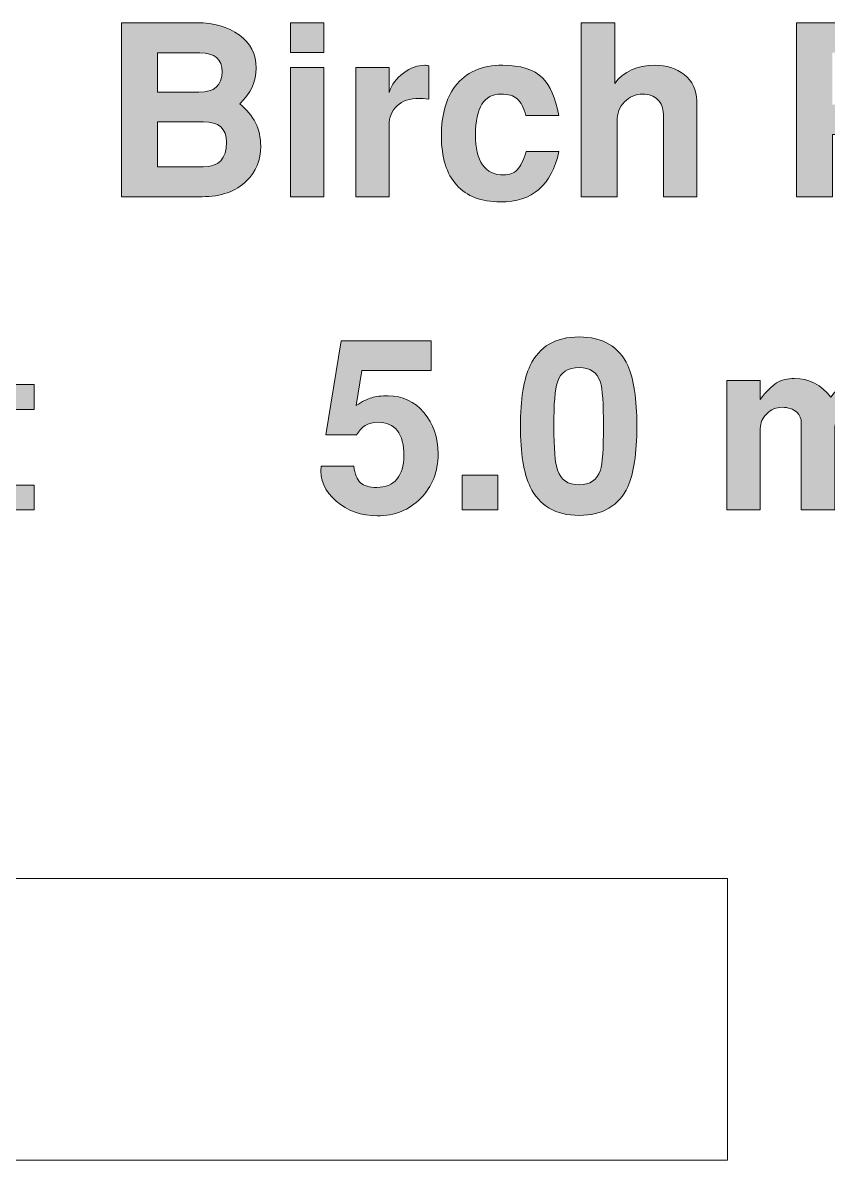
# Model space of a CAD drawing. Header units: inches. Extents: x 0.25 to 7.95, y -7.13 to -0.25.
# Drawn here: x 1.375 to 1.938, y -5.3 to -4.506 of the extents above; entities that cross this region are included whole.
import ezdxf

# ---------------------------------------------------------------- set-up
doc = ezdxf.new("R2010")
doc.units = ezdxf.units.IN
doc.header["$MEASUREMENT"] = 0
doc.layers.add('Layer 1', color=7, linetype='Continuous')

# ---------------------------------------------------------------- blocks, each defined once
blk = doc.blocks.new('block 19')
at = {"layer": 'Layer 1', "color": 7, "lineweight": 5, "true_color": 0xffffff}
for points in [[(0.88293, -5.1033), (1.86718, -5.1033)], [(1.86718, -5.30014), (1.86718, -5.1033)], [(1.86718, -5.30014), (0.88293, -5.30014)]]:
    blk.add_lwpolyline(points, dxfattribs=at)
blk = doc.blocks.new('block 11')
at = {"layer": 'Layer 1'}
blk.add_blockref('block 19', (0, 0), dxfattribs=at)
blk = doc.blocks.new('block 32')
at = {"layer": 'Layer 1', "true_color": 0xed1f24}
h = blk.add_hatch(color=240, dxfattribs=at)
h.dxf.hatch_style = 2
edge = h.paths.add_edge_path()
edge.add_spline(control_points=[(1.54125, -4.59184), (1.54125, -4.60152), (1.53798, -4.60957), (1.53142, -4.61601), (1.52397, -4.62335), (1.51358, -4.62701), (1.50025, -4.62701), (1.50025, -4.62701), (1.44409, -4.62701), (1.44409, -4.62701), (1.44409, -4.62701), (1.44409, -4.50551), (1.44409, -4.50551), (1.44409, -4.50551), (1.49675, -4.50551), (1.49675, -4.50551), (1.50842, -4.50551), (1.51822, -4.50835), (1.52617, -4.51401), (1.53411, -4.51968), (1.53809, -4.5274), (1.53809, -4.53718), (1.53809, -4.54652), (1.53425, -4.55485), (1.52658, -4.56218), (1.53636, -4.56996), (1.54125, -4.57985), (1.54125, -4.59184)], knot_values=[0, 0, 0, 0, 1, 1, 1, 2, 2, 2, 3, 3, 3, 4, 4, 4, 5, 5, 5, 6, 6, 6, 7, 7, 7, 8, 8, 8, 9, 9, 9, 9], degree=3, periodic=1)
edge = h.paths.add_edge_path()
edge.add_spline(control_points=[(1.51426, -4.53985), (1.51426, -4.53096), (1.50909, -4.52652), (1.49875, -4.52652), (1.49875, -4.52652), (1.46909, -4.52652), (1.46909, -4.52652), (1.46909, -4.52652), (1.46909, -4.55402), (1.46909, -4.55402), (1.46909, -4.55402), (1.49809, -4.55402), (1.49809, -4.55402), (1.50886, -4.55402), (1.51426, -4.5493), (1.51426, -4.53985)], knot_values=[0, 0, 0, 0, 1, 1, 1, 2, 2, 2, 3, 3, 3, 4, 4, 4, 5, 5, 5, 5], degree=3, periodic=1)
edge = h.paths.add_edge_path()
edge.add_spline(control_points=[(1.51742, -4.58902), (1.51742, -4.57946), (1.51198, -4.57468), (1.50109, -4.57468), (1.50109, -4.57468), (1.46909, -4.57468), (1.46909, -4.57468), (1.46909, -4.57468), (1.46909, -4.60618), (1.46909, -4.60618), (1.46909, -4.60618), (1.50109, -4.60618), (1.50109, -4.60618), (1.51198, -4.60618), (1.51742, -4.60046), (1.51742, -4.58902)], knot_values=[0, 0, 0, 0, 1, 1, 1, 2, 2, 2, 3, 3, 3, 4, 4, 4, 5, 5, 5, 5], degree=3, periodic=1)
h = blk.add_hatch(color=240, dxfattribs=at)
h.dxf.hatch_style = 2
h.paths.add_polyline_path([(1.58542, -4.52635), (1.56209, -4.52635), (1.56209, -4.50551), (1.58542, -4.50551)])
h.paths.add_polyline_path([(1.58542, -4.62701), (1.56209, -4.62701), (1.56209, -4.53668), (1.58542, -4.53668)])
h = blk.add_hatch(color=240, dxfattribs=at)
h.dxf.hatch_style = 2
edge = h.paths.add_edge_path()
edge.add_spline(control_points=[(1.84575, -4.62701), (1.84575, -4.62701), (1.82241, -4.62701), (1.82241, -4.62701), (1.82241, -4.62701), (1.82241, -4.56938), (1.82241, -4.56938), (1.82241, -4.56504), (1.82109, -4.56161), (1.81842, -4.55911), (1.81575, -4.5566), (1.81236, -4.55535), (1.80825, -4.55535), (1.80303, -4.55535), (1.79869, -4.55716), (1.79525, -4.56078), (1.79181, -4.5644), (1.79009, -4.56894), (1.79009, -4.5744), (1.79009, -4.5744), (1.79009, -4.62701), (1.79009, -4.62701), (1.79009, -4.62701), (1.76508, -4.62701), (1.76508, -4.62701), (1.76508, -4.62701), (1.76508, -4.50551), (1.76508, -4.50551), (1.76508, -4.50551), (1.78842, -4.50551), (1.78842, -4.50551), (1.78842, -4.50551), (1.78842, -4.54801), (1.78842, -4.54801), (1.79475, -4.53946), (1.80408, -4.53518), (1.81642, -4.53518), (1.82452, -4.53518), (1.83136, -4.53735), (1.83692, -4.54168), (1.84281, -4.54635), (1.84575, -4.55246), (1.84575, -4.56001), (1.84575, -4.56001), (1.84575, -4.62701), (1.84575, -4.62701)], knot_values=[0, 0, 0, 0, 1, 1, 1, 2, 2, 2, 3, 3, 3, 4, 4, 4, 5, 5, 5, 6, 6, 6, 7, 7, 7, 8, 8, 8, 9, 9, 9, 10, 10, 10, 11, 11, 11, 12, 12, 12, 13, 13, 13, 14, 14, 14, 15, 15, 15, 15], degree=3, periodic=1)
h = blk.add_hatch(color=240, dxfattribs=at)
h.dxf.hatch_style = 2
edge = h.paths.add_edge_path()
edge.add_spline(control_points=[(2.00825, -4.54435), (2.00825, -4.55557), (2.00492, -4.56493), (1.99825, -4.57243), (1.99158, -4.57993), (1.98392, -4.58368), (1.97525, -4.58368), (1.97525, -4.58368), (1.94042, -4.58368), (1.94042, -4.58368), (1.94042, -4.58368), (1.94042, -4.62701), (1.94042, -4.62701), (1.94042, -4.62701), (1.91542, -4.62701), (1.91542, -4.62701), (1.91542, -4.62701), (1.91542, -4.50551), (1.91542, -4.50551), (1.91542, -4.50551), (1.97258, -4.50551), (1.97258, -4.50551), (1.98436, -4.50551), (1.99325, -4.50896), (1.99925, -4.51585), (2.00525, -4.52274), (2.00825, -4.53224), (2.00825, -4.54435)], knot_values=[0, 0, 0, 0, 1, 1, 1, 2, 2, 2, 3, 3, 3, 4, 4, 4, 5, 5, 5, 6, 6, 6, 7, 7, 7, 8, 8, 8, 9, 9, 9, 9], degree=3, periodic=1)
edge = h.paths.add_edge_path()
edge.add_spline(control_points=[(1.98408, -4.54285), (1.98408, -4.53785), (1.98275, -4.53385), (1.98008, -4.53085), (1.97742, -4.52785), (1.97369, -4.52635), (1.96892, -4.52635), (1.96892, -4.52635), (1.94042, -4.52635), (1.94042, -4.52635), (1.94042, -4.52635), (1.94042, -4.56285), (1.94042, -4.56285), (1.94042, -4.56285), (1.96958, -4.56285), (1.96958, -4.56285), (1.97359, -4.56285), (1.97702, -4.56068), (1.97992, -4.55635), (1.98269, -4.55235), (1.98408, -4.54784), (1.98408, -4.54285)], knot_values=[0, 0, 0, 0, 1, 1, 1, 2, 2, 2, 3, 3, 3, 4, 4, 4, 5, 5, 5, 6, 6, 6, 7, 7, 7, 7], degree=3, periodic=1)
h = blk.add_hatch(color=240, dxfattribs=at)
h.dxf.hatch_style = 2
edge = h.paths.add_edge_path()
edge.add_spline(control_points=[(1.65875, -4.55884), (1.65564, -4.55851), (1.65336, -4.55835), (1.65192, -4.55835), (1.64537, -4.55835), (1.64022, -4.5601), (1.6365, -4.5636), (1.63278, -4.5671), (1.63092, -4.57151), (1.63092, -4.57685), (1.63092, -4.57685), (1.63092, -4.62701), (1.63092, -4.62701), (1.63092, -4.62701), (1.60758, -4.62701), (1.60758, -4.62701), (1.60758, -4.62701), (1.60758, -4.53668), (1.60758, -4.53668), (1.60758, -4.53668), (1.63092, -4.53668), (1.63092, -4.53668), (1.63092, -4.53668), (1.63092, -4.55418), (1.63092, -4.55418), (1.63259, -4.54885), (1.63592, -4.54435), (1.64092, -4.54068), (1.64592, -4.53701), (1.65092, -4.53518), (1.65592, -4.53518), (1.65647, -4.53518), (1.65742, -4.53529), (1.65875, -4.53552), (1.65875, -4.53552), (1.65875, -4.55884), (1.65875, -4.55884)], knot_values=[0, 0, 0, 0, 1, 1, 1, 2, 2, 2, 3, 3, 3, 4, 4, 4, 5, 5, 5, 6, 6, 6, 7, 7, 7, 8, 8, 8, 9, 9, 9, 10, 10, 10, 11, 11, 11, 12, 12, 12, 12], degree=3, periodic=1)
h = blk.add_hatch(color=240, dxfattribs=at)
h.dxf.hatch_style = 2
edge = h.paths.add_edge_path()
edge.add_spline(control_points=[(1.74942, -4.59551), (1.74453, -4.61896), (1.73092, -4.63068), (1.70858, -4.63068), (1.69536, -4.63068), (1.68519, -4.62676), (1.67809, -4.61893), (1.67097, -4.6111), (1.66742, -4.59957), (1.66742, -4.58435), (1.66742, -4.56991), (1.67064, -4.5584), (1.67708, -4.54985), (1.68442, -4.54007), (1.69548, -4.53518), (1.71025, -4.53518), (1.7227, -4.53518), (1.73192, -4.53813), (1.73792, -4.54401), (1.74325, -4.54924), (1.74708, -4.55802), (1.74942, -4.57035), (1.74942, -4.57035), (1.72635, -4.57035), (1.72635, -4.57035), (1.72502, -4.56484), (1.72304, -4.56097), (1.72042, -4.55872), (1.7178, -4.55647), (1.71398, -4.55535), (1.70897, -4.55535), (1.69716, -4.55535), (1.69125, -4.56477), (1.69125, -4.5836), (1.69125, -4.60243), (1.69783, -4.61185), (1.71098, -4.61185), (1.71499, -4.61185), (1.71813, -4.61062), (1.72042, -4.60818), (1.7227, -4.60574), (1.72474, -4.60152), (1.72652, -4.59551), (1.72652, -4.59551), (1.74942, -4.59551), (1.74942, -4.59551)], knot_values=[0, 0, 0, 0, 1, 1, 1, 2, 2, 2, 3, 3, 3, 4, 4, 4, 5, 5, 5, 6, 6, 6, 7, 7, 7, 8, 8, 8, 9, 9, 9, 10, 10, 10, 11, 11, 11, 12, 12, 12, 13, 13, 13, 14, 14, 14, 15, 15, 15, 15], degree=3, periodic=1)
at = {"layer": 'Layer 1', "lineweight": 0}
for points in [[(1.58542, -4.52635), (1.56209, -4.52635), (1.56209, -4.50551), (1.58542, -4.50551), (1.58542, -4.52635)], [(1.58542, -4.62701), (1.56209, -4.62701), (1.56209, -4.53668), (1.58542, -4.53668), (1.58542, -4.62701)]]:
    blk.add_lwpolyline(points, dxfattribs=at)
for points, knots in [([(1.54125, -4.59184), (1.54125, -4.60152), (1.53798, -4.60957), (1.53142, -4.61601), (1.52397, -4.62335), (1.51358, -4.62701), (1.50025, -4.62701), (1.50025, -4.62701), (1.44409, -4.62701), (1.44409, -4.62701), (1.44409, -4.62701), (1.44409, -4.50551), (1.44409, -4.50551), (1.44409, -4.50551), (1.49675, -4.50551), (1.49675, -4.50551), (1.50842, -4.50551), (1.51822, -4.50835), (1.52617, -4.51401), (1.53411, -4.51968), (1.53809, -4.5274), (1.53809, -4.53718), (1.53809, -4.54652), (1.53425, -4.55485), (1.52658, -4.56218), (1.53636, -4.56996), (1.54125, -4.57985), (1.54125, -4.59184)], [0, 0, 0, 0, 1, 1, 1, 2, 2, 2, 3, 3, 3, 4, 4, 4, 5, 5, 5, 6, 6, 6, 7, 7, 7, 8, 8, 8, 9, 9, 9, 9]), ([(1.84575, -4.62701), (1.84575, -4.62701), (1.82241, -4.62701), (1.82241, -4.62701), (1.82241, -4.62701), (1.82241, -4.56938), (1.82241, -4.56938), (1.82241, -4.56504), (1.82109, -4.56161), (1.81842, -4.55911), (1.81575, -4.5566), (1.81236, -4.55535), (1.80825, -4.55535), (1.80303, -4.55535), (1.79869, -4.55716), (1.79525, -4.56078), (1.79181, -4.5644), (1.79009, -4.56894), (1.79009, -4.5744), (1.79009, -4.5744), (1.79009, -4.62701), (1.79009, -4.62701), (1.79009, -4.62701), (1.76508, -4.62701), (1.76508, -4.62701), (1.76508, -4.62701), (1.76508, -4.50551), (1.76508, -4.50551), (1.76508, -4.50551), (1.78842, -4.50551), (1.78842, -4.50551), (1.78842, -4.50551), (1.78842, -4.54801), (1.78842, -4.54801), (1.79475, -4.53946), (1.80408, -4.53518), (1.81642, -4.53518), (1.82452, -4.53518), (1.83136, -4.53735), (1.83692, -4.54168), (1.84281, -4.54635), (1.84575, -4.55246), (1.84575, -4.56001), (1.84575, -4.56001), (1.84575, -4.62701), (1.84575, -4.62701)], [0, 0, 0, 0, 1, 1, 1, 2, 2, 2, 3, 3, 3, 4, 4, 4, 5, 5, 5, 6, 6, 6, 7, 7, 7, 8, 8, 8, 9, 9, 9, 10, 10, 10, 11, 11, 11, 12, 12, 12, 13, 13, 13, 14, 14, 14, 15, 15, 15, 15]), ([(2.00825, -4.54435), (2.00825, -4.55557), (2.00492, -4.56493), (1.99825, -4.57243), (1.99158, -4.57993), (1.98392, -4.58368), (1.97525, -4.58368), (1.97525, -4.58368), (1.94042, -4.58368), (1.94042, -4.58368), (1.94042, -4.58368), (1.94042, -4.62701), (1.94042, -4.62701), (1.94042, -4.62701), (1.91542, -4.62701), (1.91542, -4.62701), (1.91542, -4.62701), (1.91542, -4.50551), (1.91542, -4.50551), (1.91542, -4.50551), (1.97258, -4.50551), (1.97258, -4.50551), (1.98436, -4.50551), (1.99325, -4.50896), (1.99925, -4.51585), (2.00525, -4.52274), (2.00825, -4.53224), (2.00825, -4.54435)], [0, 0, 0, 0, 1, 1, 1, 2, 2, 2, 3, 3, 3, 4, 4, 4, 5, 5, 5, 6, 6, 6, 7, 7, 7, 8, 8, 8, 9, 9, 9, 9]), ([(1.51426, -4.53985), (1.51426, -4.53096), (1.50909, -4.52652), (1.49875, -4.52652), (1.49875, -4.52652), (1.46909, -4.52652), (1.46909, -4.52652), (1.46909, -4.52652), (1.46909, -4.55402), (1.46909, -4.55402), (1.46909, -4.55402), (1.49809, -4.55402), (1.49809, -4.55402), (1.50886, -4.55402), (1.51426, -4.5493), (1.51426, -4.53985)], [0, 0, 0, 0, 1, 1, 1, 2, 2, 2, 3, 3, 3, 4, 4, 4, 5, 5, 5, 5]), ([(1.65875, -4.55884), (1.65564, -4.55851), (1.65336, -4.55835), (1.65192, -4.55835), (1.64537, -4.55835), (1.64022, -4.5601), (1.6365, -4.5636), (1.63278, -4.5671), (1.63092, -4.57151), (1.63092, -4.57685), (1.63092, -4.57685), (1.63092, -4.62701), (1.63092, -4.62701), (1.63092, -4.62701), (1.60758, -4.62701), (1.60758, -4.62701), (1.60758, -4.62701), (1.60758, -4.53668), (1.60758, -4.53668), (1.60758, -4.53668), (1.63092, -4.53668), (1.63092, -4.53668), (1.63092, -4.53668), (1.63092, -4.55418), (1.63092, -4.55418), (1.63259, -4.54885), (1.63592, -4.54435), (1.64092, -4.54068), (1.64592, -4.53701), (1.65092, -4.53518), (1.65592, -4.53518), (1.65647, -4.53518), (1.65742, -4.53529), (1.65875, -4.53552), (1.65875, -4.53552), (1.65875, -4.55884), (1.65875, -4.55884)], [0, 0, 0, 0, 1, 1, 1, 2, 2, 2, 3, 3, 3, 4, 4, 4, 5, 5, 5, 6, 6, 6, 7, 7, 7, 8, 8, 8, 9, 9, 9, 10, 10, 10, 11, 11, 11, 12, 12, 12, 12]), ([(1.74942, -4.59551), (1.74453, -4.61896), (1.73092, -4.63068), (1.70858, -4.63068), (1.69536, -4.63068), (1.68519, -4.62676), (1.67809, -4.61893), (1.67097, -4.6111), (1.66742, -4.59957), (1.66742, -4.58435), (1.66742, -4.56991), (1.67064, -4.5584), (1.67708, -4.54985), (1.68442, -4.54007), (1.69548, -4.53518), (1.71025, -4.53518), (1.7227, -4.53518), (1.73192, -4.53813), (1.73792, -4.54401), (1.74325, -4.54924), (1.74708, -4.55802), (1.74942, -4.57035), (1.74942, -4.57035), (1.72635, -4.57035), (1.72635, -4.57035), (1.72502, -4.56484), (1.72304, -4.56097), (1.72042, -4.55872), (1.7178, -4.55647), (1.71398, -4.55535), (1.70897, -4.55535), (1.69716, -4.55535), (1.69125, -4.56477), (1.69125, -4.5836), (1.69125, -4.60243), (1.69783, -4.61185), (1.71098, -4.61185), (1.71499, -4.61185), (1.71813, -4.61062), (1.72042, -4.60818), (1.7227, -4.60574), (1.72474, -4.60152), (1.72652, -4.59551), (1.72652, -4.59551), (1.74942, -4.59551), (1.74942, -4.59551)], [0, 0, 0, 0, 1, 1, 1, 2, 2, 2, 3, 3, 3, 4, 4, 4, 5, 5, 5, 6, 6, 6, 7, 7, 7, 8, 8, 8, 9, 9, 9, 10, 10, 10, 11, 11, 11, 12, 12, 12, 13, 13, 13, 14, 14, 14, 15, 15, 15, 15]), ([(1.51742, -4.58902), (1.51742, -4.57946), (1.51198, -4.57468), (1.50109, -4.57468), (1.50109, -4.57468), (1.46909, -4.57468), (1.46909, -4.57468), (1.46909, -4.57468), (1.46909, -4.60618), (1.46909, -4.60618), (1.46909, -4.60618), (1.50109, -4.60618), (1.50109, -4.60618), (1.51198, -4.60618), (1.51742, -4.60046), (1.51742, -4.58902)], [0, 0, 0, 0, 1, 1, 1, 2, 2, 2, 3, 3, 3, 4, 4, 4, 5, 5, 5, 5])]:
    blk.add_open_spline(points, degree=3, knots=knots, dxfattribs=at)
blk = doc.blocks.new('block 33')
at = {"layer": 'Layer 1', "true_color": 0xed1f24}
h = blk.add_hatch(color=240, dxfattribs=at)
h.dxf.hatch_style = 2
h.paths.add_polyline_path([(1.38305, -4.77566), (1.36572, -4.77566), (1.36572, -4.75832), (1.38305, -4.75832)])
h.paths.add_polyline_path([(1.38305, -4.84582), (1.36572, -4.84582), (1.36572, -4.82848), (1.38305, -4.82848)])
at = {"layer": 'Layer 1', "lineweight": 0}
for points in [[(1.38305, -4.77566), (1.36572, -4.77566), (1.36572, -4.75832), (1.38305, -4.75832), (1.38305, -4.77566)], [(1.38305, -4.84582), (1.36572, -4.84582), (1.36572, -4.82848), (1.38305, -4.82848), (1.38305, -4.84582)]]:
    blk.add_lwpolyline(points, dxfattribs=at)
blk = doc.blocks.new('block 34')
at = {"layer": 'Layer 1', "true_color": 0xed1f24}
h = blk.add_hatch(color=240, dxfattribs=at)
h.dxf.hatch_style = 2
edge = h.paths.add_edge_path()
edge.add_spline(control_points=[(1.66509, -4.80682), (1.66509, -4.81926), (1.66106, -4.82957), (1.653, -4.83773), (1.64494, -4.8459), (1.63481, -4.84998), (1.62259, -4.84998), (1.61148, -4.84998), (1.60192, -4.84654), (1.59392, -4.83965), (1.58592, -4.83276), (1.58242, -4.82465), (1.58342, -4.81532), (1.58342, -4.81532), (1.60615, -4.81532), (1.60615, -4.81532), (1.60693, -4.82077), (1.60852, -4.8246), (1.61091, -4.82682), (1.61331, -4.82904), (1.61713, -4.83015), (1.62236, -4.83015), (1.62838, -4.83015), (1.63304, -4.82821), (1.63632, -4.82432), (1.63961, -4.82043), (1.64126, -4.81504), (1.64126, -4.80815), (1.64126, -4.79249), (1.63518, -4.78465), (1.62303, -4.78465), (1.61623, -4.78465), (1.61127, -4.7876), (1.60815, -4.79348), (1.60815, -4.79348), (1.58675, -4.79348), (1.58675, -4.79348), (1.58675, -4.79348), (1.59742, -4.72765), (1.59742, -4.72765), (1.59742, -4.72765), (1.66025, -4.72765), (1.66025, -4.72765), (1.66025, -4.72765), (1.66025, -4.74849), (1.66025, -4.74849), (1.66025, -4.74849), (1.61194, -4.74849), (1.61194, -4.74849), (1.61194, -4.74849), (1.60783, -4.77283), (1.60783, -4.77283), (1.61216, -4.77016), (1.61579, -4.76838), (1.61873, -4.76749), (1.62167, -4.76659), (1.62553, -4.76615), (1.6303, -4.76615), (1.64029, -4.76615), (1.64858, -4.77004), (1.65519, -4.77782), (1.66178, -4.7856), (1.66509, -4.79526), (1.66509, -4.80682)], knot_values=[0, 0, 0, 0, 1, 1, 1, 2, 2, 2, 3, 3, 3, 4, 4, 4, 5, 5, 5, 6, 6, 6, 7, 7, 7, 8, 8, 8, 9, 9, 9, 10, 10, 10, 11, 11, 11, 12, 12, 12, 13, 13, 13, 14, 14, 14, 15, 15, 15, 16, 16, 16, 17, 17, 17, 18, 18, 18, 19, 19, 19, 20, 20, 20, 21, 21, 21, 21], degree=3, periodic=1)
h = blk.add_hatch(color=240, dxfattribs=at)
h.dxf.hatch_style = 2
edge = h.paths.add_edge_path()
edge.add_spline(control_points=[(1.80391, -4.78732), (1.80391, -4.80632), (1.80181, -4.82043), (1.79758, -4.82965), (1.79136, -4.84298), (1.78003, -4.84965), (1.76358, -4.84965), (1.74714, -4.84965), (1.73575, -4.84298), (1.72942, -4.82965), (1.72486, -4.82021), (1.72258, -4.8061), (1.72258, -4.78732), (1.72258, -4.76854), (1.72486, -4.75443), (1.72942, -4.74499), (1.73575, -4.73165), (1.74714, -4.72498), (1.76358, -4.72498), (1.78003, -4.72498), (1.79136, -4.73165), (1.79758, -4.74499), (1.80181, -4.75421), (1.80391, -4.76832), (1.80391, -4.78732)], knot_values=[0, 0, 0, 0, 1, 1, 1, 2, 2, 2, 3, 3, 3, 4, 4, 4, 5, 5, 5, 6, 6, 6, 7, 7, 7, 8, 8, 8, 8], degree=3, periodic=1)
edge = h.paths.add_edge_path()
edge.add_spline(control_points=[(1.78059, -4.78732), (1.78059, -4.77155), (1.77986, -4.76126), (1.77842, -4.75648), (1.77619, -4.74971), (1.77125, -4.74632), (1.76358, -4.74632), (1.75581, -4.74632), (1.75075, -4.74971), (1.74842, -4.75648), (1.74675, -4.76149), (1.74592, -4.77176), (1.74592, -4.78732), (1.74592, -4.80288), (1.74681, -4.81315), (1.74858, -4.81815), (1.75081, -4.82493), (1.75581, -4.82832), (1.76358, -4.82832), (1.77125, -4.82832), (1.77619, -4.82493), (1.77842, -4.81815), (1.77986, -4.81337), (1.78059, -4.80309), (1.78059, -4.78732)], knot_values=[0, 0, 0, 0, 1, 1, 1, 2, 2, 2, 3, 3, 3, 4, 4, 4, 5, 5, 5, 6, 6, 6, 7, 7, 7, 8, 8, 8, 8], degree=3, periodic=1)
h = blk.add_hatch(color=240, dxfattribs=at)
h.dxf.hatch_style = 2
edge = h.paths.add_edge_path()
edge.add_spline(control_points=[(1.99409, -4.84582), (1.99409, -4.84582), (1.97076, -4.84582), (1.97076, -4.84582), (1.97076, -4.84582), (1.97076, -4.78313), (1.97076, -4.78313), (1.97076, -4.78125), (1.96975, -4.77942), (1.96775, -4.77764), (1.9652, -4.77532), (1.96175, -4.77415), (1.95742, -4.77415), (1.95364, -4.77415), (1.95014, -4.77573), (1.94692, -4.77889), (1.9437, -4.78205), (1.94208, -4.78546), (1.94208, -4.78912), (1.94208, -4.78912), (1.94208, -4.84582), (1.94208, -4.84582), (1.94208, -4.84582), (1.91876, -4.84582), (1.91876, -4.84582), (1.91876, -4.84582), (1.91876, -4.78482), (1.91876, -4.78482), (1.91876, -4.78204), (1.9177, -4.77965), (1.91559, -4.77765), (1.91314, -4.77532), (1.90976, -4.77415), (1.90542, -4.77415), (1.9012, -4.77415), (1.89759, -4.77566), (1.89459, -4.77865), (1.89159, -4.78165), (1.89009, -4.7851), (1.89009, -4.78899), (1.89009, -4.78899), (1.89009, -4.84582), (1.89009, -4.84582), (1.89009, -4.84582), (1.86675, -4.84582), (1.86675, -4.84582), (1.86675, -4.84582), (1.86675, -4.75549), (1.86675, -4.75549), (1.86675, -4.75549), (1.89009, -4.75549), (1.89009, -4.75549), (1.89009, -4.75549), (1.89009, -4.76865), (1.89009, -4.76865), (1.8942, -4.7631), (1.898, -4.75926), (1.9015, -4.75715), (1.905, -4.75505), (1.90915, -4.75399), (1.91392, -4.75399), (1.92426, -4.75399), (1.93275, -4.75838), (1.93942, -4.76715), (1.94542, -4.75838), (1.95381, -4.75399), (1.96459, -4.75399), (1.97336, -4.75399), (1.98031, -4.7561), (1.98542, -4.76032), (1.9912, -4.76488), (1.99409, -4.77165), (1.99409, -4.78065), (1.99409, -4.78065), (1.99409, -4.84582), (1.99409, -4.84582)], knot_values=[0, 0, 0, 0, 1, 1, 1, 2, 2, 2, 3, 3, 3, 4, 4, 4, 5, 5, 5, 6, 6, 6, 7, 7, 7, 8, 8, 8, 9, 9, 9, 10, 10, 10, 11, 11, 11, 12, 12, 12, 13, 13, 13, 14, 14, 14, 15, 15, 15, 16, 16, 16, 17, 17, 17, 18, 18, 18, 19, 19, 19, 20, 20, 20, 21, 21, 21, 22, 22, 22, 23, 23, 23, 24, 24, 24, 25, 25, 25, 25], degree=3, periodic=1)
h = blk.add_hatch(color=240, dxfattribs=at)
h.dxf.hatch_style = 2
edge = h.paths.add_edge_path()
edge.add_spline(control_points=[(2.14225, -4.84582), (2.14225, -4.84582), (2.11892, -4.84582), (2.11892, -4.84582), (2.11892, -4.84582), (2.11892, -4.78313), (2.11892, -4.78313), (2.11892, -4.78125), (2.11792, -4.77942), (2.11592, -4.77764), (2.11336, -4.77532), (2.10992, -4.77415), (2.10558, -4.77415), (2.10181, -4.77415), (2.09831, -4.77573), (2.09509, -4.77889), (2.09186, -4.78205), (2.09025, -4.78546), (2.09025, -4.78912), (2.09025, -4.78912), (2.09025, -4.84582), (2.09025, -4.84582), (2.09025, -4.84582), (2.06692, -4.84582), (2.06692, -4.84582), (2.06692, -4.84582), (2.06692, -4.78482), (2.06692, -4.78482), (2.06692, -4.78204), (2.06586, -4.77965), (2.06375, -4.77765), (2.06131, -4.77532), (2.05792, -4.77415), (2.05359, -4.77415), (2.04936, -4.77415), (2.04576, -4.77566), (2.04275, -4.77865), (2.03975, -4.78165), (2.03826, -4.7851), (2.03826, -4.78899), (2.03826, -4.78899), (2.03826, -4.84582), (2.03826, -4.84582), (2.03826, -4.84582), (2.01492, -4.84582), (2.01492, -4.84582), (2.01492, -4.84582), (2.01492, -4.75549), (2.01492, -4.75549), (2.01492, -4.75549), (2.03826, -4.75549), (2.03826, -4.75549), (2.03826, -4.75549), (2.03826, -4.76865), (2.03826, -4.76865), (2.04237, -4.7631), (2.04617, -4.75926), (2.04967, -4.75715), (2.05317, -4.75505), (2.05731, -4.75399), (2.06209, -4.75399), (2.07242, -4.75399), (2.08092, -4.75838), (2.08759, -4.76715), (2.09359, -4.75838), (2.10198, -4.75399), (2.11275, -4.75399), (2.12153, -4.75399), (2.12847, -4.7561), (2.13359, -4.76032), (2.13936, -4.76488), (2.14225, -4.77165), (2.14225, -4.78065), (2.14225, -4.78065), (2.14225, -4.84582), (2.14225, -4.84582)], knot_values=[0, 0, 0, 0, 1, 1, 1, 2, 2, 2, 3, 3, 3, 4, 4, 4, 5, 5, 5, 6, 6, 6, 7, 7, 7, 8, 8, 8, 9, 9, 9, 10, 10, 10, 11, 11, 11, 12, 12, 12, 13, 13, 13, 14, 14, 14, 15, 15, 15, 16, 16, 16, 17, 17, 17, 18, 18, 18, 19, 19, 19, 20, 20, 20, 21, 21, 21, 22, 22, 22, 23, 23, 23, 24, 24, 24, 25, 25, 25, 25], degree=3, periodic=1)
h = blk.add_hatch(color=240, dxfattribs=at)
h.dxf.hatch_style = 2
h.paths.add_polyline_path([(1.70692, -4.84582), (1.68192, -4.84582), (1.68192, -4.82149), (1.70692, -4.82149)])
at = {"layer": 'Layer 1', "lineweight": 0}
blk.add_lwpolyline([(1.70692, -4.84582), (1.68192, -4.84582), (1.68192, -4.82149), (1.70692, -4.82149), (1.70692, -4.84582)], dxfattribs=at)
for points, knots in [([(1.66509, -4.80682), (1.66509, -4.81926), (1.66106, -4.82957), (1.653, -4.83773), (1.64494, -4.8459), (1.63481, -4.84998), (1.62259, -4.84998), (1.61148, -4.84998), (1.60192, -4.84654), (1.59392, -4.83965), (1.58592, -4.83276), (1.58242, -4.82465), (1.58342, -4.81532), (1.58342, -4.81532), (1.60615, -4.81532), (1.60615, -4.81532), (1.60693, -4.82077), (1.60852, -4.8246), (1.61091, -4.82682), (1.61331, -4.82904), (1.61713, -4.83015), (1.62236, -4.83015), (1.62838, -4.83015), (1.63304, -4.82821), (1.63632, -4.82432), (1.63961, -4.82043), (1.64126, -4.81504), (1.64126, -4.80815), (1.64126, -4.79249), (1.63518, -4.78465), (1.62303, -4.78465), (1.61623, -4.78465), (1.61127, -4.7876), (1.60815, -4.79348), (1.60815, -4.79348), (1.58675, -4.79348), (1.58675, -4.79348), (1.58675, -4.79348), (1.59742, -4.72765), (1.59742, -4.72765), (1.59742, -4.72765), (1.66025, -4.72765), (1.66025, -4.72765), (1.66025, -4.72765), (1.66025, -4.74849), (1.66025, -4.74849), (1.66025, -4.74849), (1.61194, -4.74849), (1.61194, -4.74849), (1.61194, -4.74849), (1.60783, -4.77283), (1.60783, -4.77283), (1.61216, -4.77016), (1.61579, -4.76838), (1.61873, -4.76749), (1.62167, -4.76659), (1.62553, -4.76615), (1.6303, -4.76615), (1.64029, -4.76615), (1.64858, -4.77004), (1.65519, -4.77782), (1.66178, -4.7856), (1.66509, -4.79526), (1.66509, -4.80682)], [0, 0, 0, 0, 1, 1, 1, 2, 2, 2, 3, 3, 3, 4, 4, 4, 5, 5, 5, 6, 6, 6, 7, 7, 7, 8, 8, 8, 9, 9, 9, 10, 10, 10, 11, 11, 11, 12, 12, 12, 13, 13, 13, 14, 14, 14, 15, 15, 15, 16, 16, 16, 17, 17, 17, 18, 18, 18, 19, 19, 19, 20, 20, 20, 21, 21, 21, 21]), ([(1.80391, -4.78732), (1.80391, -4.80632), (1.80181, -4.82043), (1.79758, -4.82965), (1.79136, -4.84298), (1.78003, -4.84965), (1.76358, -4.84965), (1.74714, -4.84965), (1.73575, -4.84298), (1.72942, -4.82965), (1.72486, -4.82021), (1.72258, -4.8061), (1.72258, -4.78732), (1.72258, -4.76854), (1.72486, -4.75443), (1.72942, -4.74499), (1.73575, -4.73165), (1.74714, -4.72498), (1.76358, -4.72498), (1.78003, -4.72498), (1.79136, -4.73165), (1.79758, -4.74499), (1.80181, -4.75421), (1.80391, -4.76832), (1.80391, -4.78732)], [0, 0, 0, 0, 1, 1, 1, 2, 2, 2, 3, 3, 3, 4, 4, 4, 5, 5, 5, 6, 6, 6, 7, 7, 7, 8, 8, 8, 8]), ([(1.78059, -4.78732), (1.78059, -4.77155), (1.77986, -4.76126), (1.77842, -4.75648), (1.77619, -4.74971), (1.77125, -4.74632), (1.76358, -4.74632), (1.75581, -4.74632), (1.75075, -4.74971), (1.74842, -4.75648), (1.74675, -4.76149), (1.74592, -4.77176), (1.74592, -4.78732), (1.74592, -4.80288), (1.74681, -4.81315), (1.74858, -4.81815), (1.75081, -4.82493), (1.75581, -4.82832), (1.76358, -4.82832), (1.77125, -4.82832), (1.77619, -4.82493), (1.77842, -4.81815), (1.77986, -4.81337), (1.78059, -4.80309), (1.78059, -4.78732)], [0, 0, 0, 0, 1, 1, 1, 2, 2, 2, 3, 3, 3, 4, 4, 4, 5, 5, 5, 6, 6, 6, 7, 7, 7, 8, 8, 8, 8]), ([(1.99409, -4.84582), (1.99409, -4.84582), (1.97076, -4.84582), (1.97076, -4.84582), (1.97076, -4.84582), (1.97076, -4.78313), (1.97076, -4.78313), (1.97076, -4.78125), (1.96975, -4.77942), (1.96775, -4.77764), (1.9652, -4.77532), (1.96175, -4.77415), (1.95742, -4.77415), (1.95364, -4.77415), (1.95014, -4.77573), (1.94692, -4.77889), (1.9437, -4.78205), (1.94208, -4.78546), (1.94208, -4.78912), (1.94208, -4.78912), (1.94208, -4.84582), (1.94208, -4.84582), (1.94208, -4.84582), (1.91876, -4.84582), (1.91876, -4.84582), (1.91876, -4.84582), (1.91876, -4.78482), (1.91876, -4.78482), (1.91876, -4.78204), (1.9177, -4.77965), (1.91559, -4.77765), (1.91314, -4.77532), (1.90976, -4.77415), (1.90542, -4.77415), (1.9012, -4.77415), (1.89759, -4.77566), (1.89459, -4.77865), (1.89159, -4.78165), (1.89009, -4.7851), (1.89009, -4.78899), (1.89009, -4.78899), (1.89009, -4.84582), (1.89009, -4.84582), (1.89009, -4.84582), (1.86675, -4.84582), (1.86675, -4.84582), (1.86675, -4.84582), (1.86675, -4.75549), (1.86675, -4.75549), (1.86675, -4.75549), (1.89009, -4.75549), (1.89009, -4.75549), (1.89009, -4.75549), (1.89009, -4.76865), (1.89009, -4.76865), (1.8942, -4.7631), (1.898, -4.75926), (1.9015, -4.75715), (1.905, -4.75505), (1.90915, -4.75399), (1.91392, -4.75399), (1.92426, -4.75399), (1.93275, -4.75838), (1.93942, -4.76715), (1.94542, -4.75838), (1.95381, -4.75399), (1.96459, -4.75399), (1.97336, -4.75399), (1.98031, -4.7561), (1.98542, -4.76032), (1.9912, -4.76488), (1.99409, -4.77165), (1.99409, -4.78065), (1.99409, -4.78065), (1.99409, -4.84582), (1.99409, -4.84582)], [0, 0, 0, 0, 1, 1, 1, 2, 2, 2, 3, 3, 3, 4, 4, 4, 5, 5, 5, 6, 6, 6, 7, 7, 7, 8, 8, 8, 9, 9, 9, 10, 10, 10, 11, 11, 11, 12, 12, 12, 13, 13, 13, 14, 14, 14, 15, 15, 15, 16, 16, 16, 17, 17, 17, 18, 18, 18, 19, 19, 19, 20, 20, 20, 21, 21, 21, 22, 22, 22, 23, 23, 23, 24, 24, 24, 25, 25, 25, 25]), ([(2.14225, -4.84582), (2.14225, -4.84582), (2.11892, -4.84582), (2.11892, -4.84582), (2.11892, -4.84582), (2.11892, -4.78313), (2.11892, -4.78313), (2.11892, -4.78125), (2.11792, -4.77942), (2.11592, -4.77764), (2.11336, -4.77532), (2.10992, -4.77415), (2.10558, -4.77415), (2.10181, -4.77415), (2.09831, -4.77573), (2.09509, -4.77889), (2.09186, -4.78205), (2.09025, -4.78546), (2.09025, -4.78912), (2.09025, -4.78912), (2.09025, -4.84582), (2.09025, -4.84582), (2.09025, -4.84582), (2.06692, -4.84582), (2.06692, -4.84582), (2.06692, -4.84582), (2.06692, -4.78482), (2.06692, -4.78482), (2.06692, -4.78204), (2.06586, -4.77965), (2.06375, -4.77765), (2.06131, -4.77532), (2.05792, -4.77415), (2.05359, -4.77415), (2.04936, -4.77415), (2.04576, -4.77566), (2.04275, -4.77865), (2.03975, -4.78165), (2.03826, -4.7851), (2.03826, -4.78899), (2.03826, -4.78899), (2.03826, -4.84582), (2.03826, -4.84582), (2.03826, -4.84582), (2.01492, -4.84582), (2.01492, -4.84582), (2.01492, -4.84582), (2.01492, -4.75549), (2.01492, -4.75549), (2.01492, -4.75549), (2.03826, -4.75549), (2.03826, -4.75549), (2.03826, -4.75549), (2.03826, -4.76865), (2.03826, -4.76865), (2.04237, -4.7631), (2.04617, -4.75926), (2.04967, -4.75715), (2.05317, -4.75505), (2.05731, -4.75399), (2.06209, -4.75399), (2.07242, -4.75399), (2.08092, -4.75838), (2.08759, -4.76715), (2.09359, -4.75838), (2.10198, -4.75399), (2.11275, -4.75399), (2.12153, -4.75399), (2.12847, -4.7561), (2.13359, -4.76032), (2.13936, -4.76488), (2.14225, -4.77165), (2.14225, -4.78065), (2.14225, -4.78065), (2.14225, -4.84582), (2.14225, -4.84582)], [0, 0, 0, 0, 1, 1, 1, 2, 2, 2, 3, 3, 3, 4, 4, 4, 5, 5, 5, 6, 6, 6, 7, 7, 7, 8, 8, 8, 9, 9, 9, 10, 10, 10, 11, 11, 11, 12, 12, 12, 13, 13, 13, 14, 14, 14, 15, 15, 15, 16, 16, 16, 17, 17, 17, 18, 18, 18, 19, 19, 19, 20, 20, 20, 21, 21, 21, 22, 22, 22, 23, 23, 23, 24, 24, 24, 25, 25, 25, 25])]:
    blk.add_open_spline(points, degree=3, knots=knots, dxfattribs=at)
blk = doc.blocks.new('block 30')
at = {"layer": 'Layer 1'}
for name in ['block 32', 'block 33', 'block 34']:
    blk.add_blockref(name, (0, 0), dxfattribs=at)

msp = doc.modelspace()

# ---------------------------------------------------------------- block references
at = {"layer": 'Layer 1'}
for name in ['block 11', 'block 30']:
    msp.add_blockref(name, (0, 0), dxfattribs=at)

doc.saveas('drawing.dxf')
